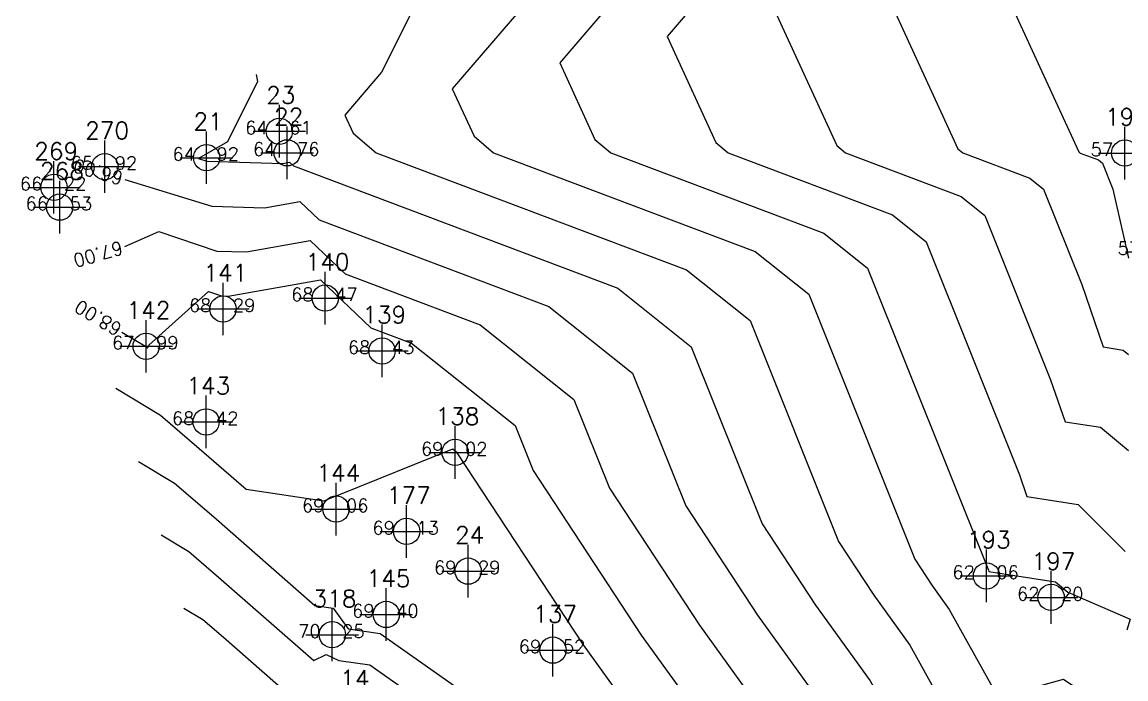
# Model space of a CAD drawing. Header units: millimetres. Extents: x 1412621 to 1412799, y 4931530 to 4931669.
# Drawn here: x 1412621.11 to 1412663.1, y 4931567.73 to 4931592.71 of the extents above; entities that cross this region are included whole.
import ezdxf
from ezdxf.enums import TextEntityAlignment as Align

# ---------------------------------------------------------------- set-up
doc = ezdxf.new("R2010")
doc.units = ezdxf.units.MM
doc.header["$PDMODE"] = 34
doc.header["$PDSIZE"] = 1
for name, color, linetype in [('CIVIL', 50, 'Continuous'), ('CIVIL-DRAW', 80, 'Continuous'), ('CIVIL-NONAME', 130, 'Continuous'), ('CIVIL-TEXT', 240, 'Continuous'), ('CIVIL-Z', 50, 'Continuous'), ('Tcontours0', 7, 'Continuous'), ('Tcontours1', 7, 'Continuous')]:
    doc.layers.add(name, color=color, linetype=linetype)
doc.styles.add('CIVILCADMAIN', font='TXT.SHX')
doc.styles.get("Standard").update_dxf_attribs({"font": 'arial.ttf'})

# ---------------------------------------------------------------- blocks, each defined once
blk = doc.blocks.new('CIVIL-ZZ')
at = {"layer": 'CIVIL-DRAW'}
blk.add_point((0, 0), dxfattribs=at)
at = {"layer": 'CIVIL-NONAME'}
blk.add_attdef('NAME', text='', height=1.8, dxfattribs=at).set_placement((0, 2.1), align=Align.CENTER)
at = {"layer": 'CIVIL-TEXT', "flags": 8}
blk.add_attdef('TEXT', text='', height=2, dxfattribs=at).set_placement((0.2, -3.3), align=Align.CENTER)
at = {"layer": 'CIVIL-Z'}
blk.add_attdef('Z1', text='', height=1.6, dxfattribs=at).set_placement((-0.75, -0.225), align=Align.RIGHT)
blk.add_attdef('Z2', (0.75, -0.225), '', height=1.6, dxfattribs=at)

msp = doc.modelspace()

# ---------------------------------------------------------------- linework, layer by layer
at = {"layer": 'Tcontours0'}
for points in [[(1412661.549, 4931608.266), (1412661.58, 4931608.069), (1412660.309, 4931605.504), (1412649.734, 4931593.161), (1412652.102, 4931588.008), (1412652.432, 4931587.729), (1412656.832, 4931586.069), (1412657.735, 4931585.35), (1412660.234, 4931579.107), (1412660.785, 4931577.509), (1412662.137, 4931577.297), (1412663.195, 4931576.41)], [(1412630.014, 4931590.707), (1412630.056, 4931590.45), (1412628.917, 4931588.153), (1412627.815, 4931587.523), (1412628.14, 4931587.413), (1412631.025, 4931587.33), (1412631.285, 4931587.377), (1412631.427, 4931587.241), (1412643.764, 4931582.589), (1412646.564, 4931580.358), (1412649.257, 4931573.631), (1412651.294, 4931570.535), (1412653.367, 4931567.656), (1412655.958, 4931563), (1412657.147, 4931561.726), (1412658.851, 4931559.015), (1412660.771, 4931559.88), (1412661.987, 4931560.213), (1412662.975, 4931560.496)], [(1412625.532, 4931575.997), (1412626.908, 4931575.169), (1412628.399, 4931573.888), (1412632.245, 4931570.523), (1412632.936, 4931570.42), (1412633.513, 4931569.638), (1412634.725, 4931569.463), (1412639.699, 4931565.96)]]:
    msp.add_lwpolyline(points, dxfattribs=at)
at = {"layer": 'Tcontours1'}
for points in [[(1412663.317, 4931605.244), (1412653.821, 4931594.16), (1412656.703, 4931587.889), (1412656.894, 4931587.728), (1412659.445, 4931586.765), (1412659.969, 4931586.348), (1412661.418, 4931582.728), (1412662.237, 4931580.355), (1412662.993, 4931580.236), (1412663.195, 4931580.067)], [(1412655.242, 4931604.754), (1412655.275, 4931604.545), (1412653.928, 4931601.827), (1412645.647, 4931592.161), (1412647.502, 4931588.126), (1412647.969, 4931587.73), (1412654.218, 4931585.373), (1412655.5, 4931584.351), (1412659.05, 4931575.486), (1412659.334, 4931574.663), (1412661.281, 4931574.357), (1412663.071, 4931572.569)], [(1412648.935, 4931601.243), (1412648.97, 4931601.021), (1412647.547, 4931598.15), (1412641.56, 4931591.162), (1412642.901, 4931588.245), (1412643.507, 4931587.731), (1412651.604, 4931584.677), (1412653.266, 4931583.353), (1412657.866, 4931571.864), (1412657.882, 4931571.818), (1412660.425, 4931571.418), (1412660.883, 4931571.034), (1412663.258, 4931569.998), (1412663.131, 4931569.578)], [(1412663.317, 4931601.472), (1412657.909, 4931595.159), (1412661.304, 4931587.771), (1412661.356, 4931587.726), (1412662.059, 4931587.462), (1412662.203, 4931587.347), (1412662.602, 4931586.35), (1412663.195, 4931583.723)], [(1412636.321, 4931594.219), (1412636.36, 4931593.974), (1412634.785, 4931590.797), (1412633.386, 4931589.164), (1412633.699, 4931588.482), (1412634.582, 4931587.733), (1412646.377, 4931583.285), (1412648.798, 4931581.356), (1412652.161, 4931572.956), (1412653.505, 4931570.913), (1412654.873, 4931569.014), (1412658.029, 4931563.343), (1412658.137, 4931563.227), (1412658.292, 4931562.98), (1412658.466, 4931563.059), (1412661.325, 4931563.843), (1412661.439, 4931563.846), (1412663.09, 4931562.897)], [(1412622.989, 4931587.29), (1412622.989, 4931587.29)], [(1412625.011, 4931586.721), (1412628.326, 4931585.706), (1412630.334, 4931585.648), (1412631.675, 4931585.888), (1412632.41, 4931585.189), (1412641.15, 4931581.893), (1412644.329, 4931579.359), (1412646.353, 4931574.306), (1412649.083, 4931570.157), (1412651.861, 4931566.299), (1412653.888, 4931562.657), (1412656.157, 4931560.226), (1412658.439, 4931556.594), (1412658.412, 4931555.99), (1412658.936, 4931555.259), (1412659.951, 4931555.23), (1412662.12, 4931556.222), (1412662.968, 4931556.196)], [(1412625.009, 4931584.167), (1412626.304, 4931584.742), (1412628.511, 4931583.999), (1412629.643, 4931583.967), (1412632.066, 4931584.399), (1412633.393, 4931583.137), (1412638.536, 4931581.197), (1412642.095, 4931578.361), (1412643.448, 4931574.981), (1412646.872, 4931569.778), (1412650.355, 4931564.942), (1412651.818, 4931562.314), (1412655.166, 4931558.725), (1412656.571, 4931556.49), (1412656.476, 4931554.378), (1412658.311, 4931551.817), (1412659.797, 4931551.775), (1412660.629, 4931550.821), (1412660.889, 4931549.521), (1412661.706, 4931549.239), (1412661.71, 4931549.073), (1412661.756, 4931548.977), (1412662.979, 4931548.683)], [(1412622.991, 4931583.588), (1412622.991, 4931583.588)], [(1412624.9, 4931580.913), (1412625.833, 4931580.351), (1412625.881, 4931580.31), (1412625.925, 4931580.424), (1412628.201, 4931582.459), (1412628.697, 4931582.292), (1412628.951, 4931582.285), (1412632.456, 4931582.91), (1412634.376, 4931581.084), (1412635.923, 4931580.501), (1412639.861, 4931577.362), (1412640.544, 4931575.656), (1412644.661, 4931569.4), (1412648.849, 4931563.584)], [(1412623.1, 4931581.996), (1412623.1, 4931581.996)], [(1412624.669, 4931578.785), (1412626.371, 4931577.76), (1412628.214, 4931576.176), (1412629.626, 4931574.941), (1412632.588, 4931574.499), (1412633.218, 4931574.761), (1412637.488, 4931576.475), (1412637.627, 4931576.364), (1412637.64, 4931576.331), (1412642.45, 4931569.022), (1412647.344, 4931562.227), (1412647.677, 4931561.628), (1412650.702, 4931558.385), (1412651.462, 4931555.87), (1412651.081, 4931553.353), (1412653.244, 4931551.642), (1412654.821, 4931550.601), (1412658.101, 4931549.854), (1412660.745, 4931548.939), (1412660.815, 4931546.224), (1412661.567, 4931544.658), (1412662.979, 4931544.318)], [(1412626.396, 4931573.21), (1412627.446, 4931572.578), (1412628.583, 4931571.601), (1412632.203, 4931568.434), (1412632.677, 4931568.658), (1412633.162, 4931568.436), (1412634.333, 4931568.268), (1412637.386, 4931566.117)], [(1412627.259, 4931570.423), (1412627.984, 4931569.987), (1412628.768, 4931569.313), (1412631.264, 4931567.129)]]:
    msp.add_lwpolyline(points, dxfattribs=at)
at = {"layer": 'Tcontours1', "elevation": 63}
msp.add_lwpolyline([(1412642.628, 4931597.731), (1412642.665, 4931597.497), (1412641.166, 4931594.474), (1412637.473, 4931590.163), (1412638.3, 4931588.363), (1412639.045, 4931587.732), (1412648.991, 4931583.981), (1412651.032, 4931582.354), (1412655.065, 4931572.281), (1412655.717, 4931571.291), (1412656.379, 4931570.371), (1412658.02, 4931567.422), (1412659.304, 4931567.323), (1412660.728, 4931567.718), (1412663.131, 4931566.09)], dxfattribs=at)

# ---------------------------------------------------------------- block references
at = {"layer": 'CIVIL'}
ref = msp.add_blockref('CIVIL-ZZ', (1412630.893, 4931588.554, 64.61), dxfattribs=dict(at, xscale=0.5, yscale=0.5))
ref.add_attrib('Z2', '61', (1412631.268, 4931588.441, 64.61), dxfattribs={"layer": 'CIVIL-Z', "height": 0.5, "style": 'CIVILCADMAIN'})
ref.add_attrib('Z1', '64', (1412629.593, 4931588.441, 64.61), dxfattribs={"layer": 'CIVIL-Z', "height": 0.5, "style": 'CIVILCADMAIN'})
ref.add_attrib('NAME', '23', (1412630.393, 4931589.604, 64.61), dxfattribs={"layer": 'CIVIL-NONAME', "height": 0.65, "style": 'CIVILCADMAIN'})
ref = msp.add_blockref('CIVIL-ZZ', (1412631.191, 4931587.734, 64.76), dxfattribs=dict(at, xscale=0.5, yscale=0.5))
ref.add_attrib('Z2', '76', (1412631.566, 4931587.622, 64.76), dxfattribs={"layer": 'CIVIL-Z', "height": 0.5, "style": 'CIVILCADMAIN'})
ref.add_attrib('Z1', '64', (1412629.891, 4931587.622, 64.76), dxfattribs={"layer": 'CIVIL-Z', "height": 0.5, "style": 'CIVILCADMAIN'})
ref.add_attrib('NAME', '22', (1412630.691, 4931588.784, 64.76), dxfattribs={"layer": 'CIVIL-NONAME', "height": 0.65, "style": 'CIVILCADMAIN'})
ref = msp.add_blockref('CIVIL-ZZ', (1412663.052, 4931587.726, 57.62), dxfattribs=dict(at, xscale=0.5, yscale=0.5))
ref.add_attrib('Z2', '62', (1412663.427, 4931587.613, 57.62), dxfattribs={"layer": 'CIVIL-Z', "height": 0.5, "style": 'CIVILCADMAIN'})
ref.add_attrib('Z1', '57', (1412661.752, 4931587.613, 57.62), dxfattribs={"layer": 'CIVIL-Z', "height": 0.5, "style": 'CIVILCADMAIN'})
ref.add_attrib('NAME', '198', (1412662.302, 4931588.776, 57.62), dxfattribs={"layer": 'CIVIL-NONAME', "height": 0.65, "style": 'CIVILCADMAIN'})
ref = msp.add_blockref('CIVIL-ZZ', (1412628.125, 4931587.55, 64.92), dxfattribs=dict(at, xscale=0.5, yscale=0.5))
ref.add_attrib('Z2', '92', (1412628.5, 4931587.438, 64.92), dxfattribs={"layer": 'CIVIL-Z', "height": 0.5, "style": 'CIVILCADMAIN'})
ref.add_attrib('Z1', '64', (1412626.825, 4931587.438, 64.92), dxfattribs={"layer": 'CIVIL-Z', "height": 0.5, "style": 'CIVILCADMAIN'})
ref.add_attrib('NAME', '21', (1412627.625, 4931588.6, 64.92), dxfattribs={"layer": 'CIVIL-NONAME', "height": 0.65, "style": 'CIVILCADMAIN'})
ref = msp.add_blockref('CIVIL-ZZ', (1412624.255, 4931587.208, 65.92), dxfattribs=dict(at, xscale=0.5, yscale=0.5))
ref.add_attrib('Z2', '92', (1412624.63, 4931587.095, 65.92), dxfattribs={"layer": 'CIVIL-Z', "height": 0.5, "style": 'CIVILCADMAIN'})
ref.add_attrib('Z1', '65', (1412622.955, 4931587.095, 65.92), dxfattribs={"layer": 'CIVIL-Z', "height": 0.5, "style": 'CIVILCADMAIN'})
ref.add_attrib('NAME', '270', (1412623.505, 4931588.258, 65.92), dxfattribs={"layer": 'CIVIL-NONAME', "height": 0.65, "style": 'CIVILCADMAIN'})
ref = msp.add_blockref('CIVIL-ZZ', (1412622.32, 4931586.422, 66.22), dxfattribs=dict(at, xscale=0.5, yscale=0.5))
ref.add_attrib('Z2', '22', (1412622.695, 4931586.31, 66.22), dxfattribs={"layer": 'CIVIL-Z', "height": 0.5, "style": 'CIVILCADMAIN'})
ref.add_attrib('Z1', '66', (1412621.02, 4931586.31, 66.22), dxfattribs={"layer": 'CIVIL-Z', "height": 0.5, "style": 'CIVILCADMAIN'})
ref.add_attrib('NAME', '269', (1412621.57, 4931587.472, 66.22), dxfattribs={"layer": 'CIVIL-NONAME', "height": 0.65, "style": 'CIVILCADMAIN'})
ref = msp.add_blockref('CIVIL-ZZ', (1412622.536, 4931585.669, 66.53), dxfattribs=dict(at, xscale=0.5, yscale=0.5))
ref.add_attrib('Z2', '53', (1412622.911, 4931585.556, 66.53), dxfattribs={"layer": 'CIVIL-Z', "height": 0.5, "style": 'CIVILCADMAIN'})
ref.add_attrib('Z1', '66', (1412621.236, 4931585.556, 66.53), dxfattribs={"layer": 'CIVIL-Z', "height": 0.5, "style": 'CIVILCADMAIN'})
ref.add_attrib('NAME', '268', (1412621.786, 4931586.719, 66.53), dxfattribs={"layer": 'CIVIL-NONAME', "height": 0.65, "style": 'CIVILCADMAIN'})
ref = msp.add_blockref('CIVIL-ZZ', (1412664.08, 4931583.969, 57.73), dxfattribs=dict(at, xscale=0.5, yscale=0.5))
ref.add_attrib('Z2', '73', (1412664.455, 4931583.856, 57.73), dxfattribs={"layer": 'CIVIL-Z', "height": 0.5, "style": 'CIVILCADMAIN'})
ref.add_attrib('Z1', '57', (1412662.78, 4931583.856, 57.73), dxfattribs={"layer": 'CIVIL-Z', "height": 0.5, "style": 'CIVILCADMAIN'})
ref.add_attrib('NAME', '199', (1412663.33, 4931585.019, 57.73), dxfattribs={"layer": 'CIVIL-NONAME', "height": 0.65, "style": 'CIVILCADMAIN'})
ref = msp.add_blockref('CIVIL-ZZ', (1412632.64, 4931582.21, 68.47), dxfattribs=dict(at, xscale=0.5, yscale=0.5))
ref.add_attrib('Z2', '47', (1412633.015, 4931582.098, 68.47), dxfattribs={"layer": 'CIVIL-Z', "height": 0.5, "style": 'CIVILCADMAIN'})
ref.add_attrib('Z1', '68', (1412631.34, 4931582.098, 68.47), dxfattribs={"layer": 'CIVIL-Z', "height": 0.5, "style": 'CIVILCADMAIN'})
ref.add_attrib('NAME', '140', (1412631.89, 4931583.26, 68.47), dxfattribs={"layer": 'CIVIL-NONAME', "height": 0.65, "style": 'CIVILCADMAIN'})
ref = msp.add_blockref('CIVIL-ZZ', (1412628.751, 4931581.797, 68.29), dxfattribs=dict(at, xscale=0.5, yscale=0.5))
ref.add_attrib('Z2', '29', (1412629.126, 4931581.685, 68.29), dxfattribs={"layer": 'CIVIL-Z', "height": 0.5, "style": 'CIVILCADMAIN'})
ref.add_attrib('Z1', '68', (1412627.451, 4931581.685, 68.29), dxfattribs={"layer": 'CIVIL-Z', "height": 0.5, "style": 'CIVILCADMAIN'})
ref.add_attrib('NAME', '141', (1412628.001, 4931582.847, 68.29), dxfattribs={"layer": 'CIVIL-NONAME', "height": 0.65, "style": 'CIVILCADMAIN'})
ref = msp.add_blockref('CIVIL-ZZ', (1412625.828, 4931580.377, 67.99), dxfattribs=dict(at, xscale=0.5, yscale=0.5))
ref.add_attrib('Z2', '99', (1412626.203, 4931580.264, 67.99), dxfattribs={"layer": 'CIVIL-Z', "height": 0.5, "style": 'CIVILCADMAIN'})
ref.add_attrib('Z1', '67', (1412624.528, 4931580.264, 67.99), dxfattribs={"layer": 'CIVIL-Z', "height": 0.5, "style": 'CIVILCADMAIN'})
ref.add_attrib('NAME', '142', (1412625.078, 4931581.427, 67.99), dxfattribs={"layer": 'CIVIL-NONAME', "height": 0.65, "style": 'CIVILCADMAIN'})
ref = msp.add_blockref('CIVIL-ZZ', (1412634.799, 4931580.202, 68.43), dxfattribs=dict(at, xscale=0.5, yscale=0.5))
ref.add_attrib('Z2', '43', (1412635.174, 4931580.089, 68.43), dxfattribs={"layer": 'CIVIL-Z', "height": 0.5, "style": 'CIVILCADMAIN'})
ref.add_attrib('Z1', '68', (1412633.499, 4931580.089, 68.43), dxfattribs={"layer": 'CIVIL-Z', "height": 0.5, "style": 'CIVILCADMAIN'})
ref.add_attrib('NAME', '139', (1412634.049, 4931581.252, 68.43), dxfattribs={"layer": 'CIVIL-NONAME', "height": 0.65, "style": 'CIVILCADMAIN'})
ref = msp.add_blockref('CIVIL-ZZ', (1412628.107, 4931577.503, 68.42), dxfattribs=dict(at, xscale=0.5, yscale=0.5))
ref.add_attrib('Z2', '42', (1412628.482, 4931577.39, 68.42), dxfattribs={"layer": 'CIVIL-Z', "height": 0.5, "style": 'CIVILCADMAIN'})
ref.add_attrib('Z1', '68', (1412626.807, 4931577.39, 68.42), dxfattribs={"layer": 'CIVIL-Z', "height": 0.5, "style": 'CIVILCADMAIN'})
ref.add_attrib('NAME', '143', (1412627.357, 4931578.553, 68.42), dxfattribs={"layer": 'CIVIL-NONAME', "height": 0.65, "style": 'CIVILCADMAIN'})
ref = msp.add_blockref('CIVIL-ZZ', (1412637.582, 4931576.344, 69.02), dxfattribs=dict(at, xscale=0.5, yscale=0.5))
ref.add_attrib('Z2', '02', (1412637.957, 4931576.231, 69.02), dxfattribs={"layer": 'CIVIL-Z', "height": 0.5, "style": 'CIVILCADMAIN'})
ref.add_attrib('Z1', '69', (1412636.282, 4931576.231, 69.02), dxfattribs={"layer": 'CIVIL-Z', "height": 0.5, "style": 'CIVILCADMAIN'})
ref.add_attrib('NAME', '138', (1412636.832, 4931577.394, 69.02), dxfattribs={"layer": 'CIVIL-NONAME', "height": 0.65, "style": 'CIVILCADMAIN'})
ref = msp.add_blockref('CIVIL-ZZ', (1412633.052, 4931574.188, 69.06), dxfattribs=dict(at, xscale=0.5, yscale=0.5))
ref.add_attrib('Z2', '06', (1412633.427, 4931574.076, 69.06), dxfattribs={"layer": 'CIVIL-Z', "height": 0.5, "style": 'CIVILCADMAIN'})
ref.add_attrib('Z1', '69', (1412631.752, 4931574.076, 69.06), dxfattribs={"layer": 'CIVIL-Z', "height": 0.5, "style": 'CIVILCADMAIN'})
ref.add_attrib('NAME', '144', (1412632.302, 4931575.238, 69.06), dxfattribs={"layer": 'CIVIL-NONAME', "height": 0.65, "style": 'CIVILCADMAIN'})
ref = msp.add_blockref('CIVIL-ZZ', (1412635.733, 4931573.339, 69.13), dxfattribs=dict(at, xscale=0.5, yscale=0.5))
ref.add_attrib('Z2', '13', (1412636.108, 4931573.226, 69.13), dxfattribs={"layer": 'CIVIL-Z', "height": 0.5, "style": 'CIVILCADMAIN'})
ref.add_attrib('Z1', '69', (1412634.433, 4931573.226, 69.13), dxfattribs={"layer": 'CIVIL-Z', "height": 0.5, "style": 'CIVILCADMAIN'})
ref.add_attrib('NAME', '177', (1412634.983, 4931574.389, 69.13), dxfattribs={"layer": 'CIVIL-NONAME', "height": 0.65, "style": 'CIVILCADMAIN'})
ref = msp.add_blockref('CIVIL-ZZ', (1412638.076, 4931571.828, 69.29), dxfattribs=dict(at, xscale=0.5, yscale=0.5))
ref.add_attrib('Z2', '29', (1412638.451, 4931571.715, 69.29), dxfattribs={"layer": 'CIVIL-Z', "height": 0.5, "style": 'CIVILCADMAIN'})
ref.add_attrib('Z1', '69', (1412636.776, 4931571.715, 69.29), dxfattribs={"layer": 'CIVIL-Z', "height": 0.5, "style": 'CIVILCADMAIN'})
ref.add_attrib('NAME', '24', (1412637.576, 4931572.878, 69.29), dxfattribs={"layer": 'CIVIL-NONAME', "height": 0.65, "style": 'CIVILCADMAIN'})
ref = msp.add_blockref('CIVIL-ZZ', (1412657.795, 4931571.647, 62.06), dxfattribs=dict(at, xscale=0.5, yscale=0.5))
ref.add_attrib('Z2', '06', (1412658.17, 4931571.535, 62.06), dxfattribs={"layer": 'CIVIL-Z', "height": 0.5, "style": 'CIVILCADMAIN'})
ref.add_attrib('Z1', '62', (1412656.495, 4931571.535, 62.06), dxfattribs={"layer": 'CIVIL-Z', "height": 0.5, "style": 'CIVILCADMAIN'})
ref.add_attrib('NAME', '193', (1412657.045, 4931572.697, 62.06), dxfattribs={"layer": 'CIVIL-NONAME', "height": 0.65, "style": 'CIVILCADMAIN'})
ref = msp.add_blockref('CIVIL-ZZ', (1412660.254, 4931570.83, 62.2), dxfattribs=dict(at, xscale=0.5, yscale=0.5))
ref.add_attrib('Z2', '20', (1412660.629, 4931570.718, 62.2), dxfattribs={"layer": 'CIVIL-Z', "height": 0.5, "style": 'CIVILCADMAIN'})
ref.add_attrib('Z1', '62', (1412658.954, 4931570.718, 62.2), dxfattribs={"layer": 'CIVIL-Z', "height": 0.5, "style": 'CIVILCADMAIN'})
ref.add_attrib('NAME', '197', (1412659.504, 4931571.88, 62.2), dxfattribs={"layer": 'CIVIL-NONAME', "height": 0.65, "style": 'CIVILCADMAIN'})
ref = msp.add_blockref('CIVIL-ZZ', (1412634.96, 4931570.181, 69.4), dxfattribs=dict(at, xscale=0.5, yscale=0.5))
ref.add_attrib('Z2', '40', (1412635.335, 4931570.069, 69.4), dxfattribs={"layer": 'CIVIL-Z', "height": 0.5, "style": 'CIVILCADMAIN'})
ref.add_attrib('Z1', '69', (1412633.66, 4931570.069, 69.4), dxfattribs={"layer": 'CIVIL-Z', "height": 0.5, "style": 'CIVILCADMAIN'})
ref.add_attrib('NAME', '145', (1412634.21, 4931571.231, 69.4), dxfattribs={"layer": 'CIVIL-NONAME', "height": 0.65, "style": 'CIVILCADMAIN'})
ref = msp.add_blockref('CIVIL-ZZ', (1412632.905, 4931569.41, 70.252), dxfattribs=dict(at, xscale=0.5, yscale=0.5))
ref.add_attrib('Z2', '25', (1412633.28, 4931569.298, 70.252), dxfattribs={"layer": 'CIVIL-Z', "height": 0.5, "style": 'CIVILCADMAIN'})
ref.add_attrib('Z1', '70', (1412631.605, 4931569.298, 70.252), dxfattribs={"layer": 'CIVIL-Z', "height": 0.5, "style": 'CIVILCADMAIN'})
ref.add_attrib('NAME', '318', (1412632.155, 4931570.46, 70.252), dxfattribs={"layer": 'CIVIL-NONAME', "height": 0.65, "style": 'CIVILCADMAIN'})
ref = msp.add_blockref('CIVIL-ZZ', (1412641.3, 4931568.825, 69.52), dxfattribs=dict(at, xscale=0.5, yscale=0.5))
ref.add_attrib('Z2', '52', (1412641.675, 4931568.713, 69.52), dxfattribs={"layer": 'CIVIL-Z', "height": 0.5, "style": 'CIVILCADMAIN'})
ref.add_attrib('Z1', '69', (1412640, 4931568.713, 69.52), dxfattribs={"layer": 'CIVIL-Z', "height": 0.5, "style": 'CIVILCADMAIN'})
ref.add_attrib('NAME', '137', (1412640.55, 4931569.875, 69.52), dxfattribs={"layer": 'CIVIL-NONAME', "height": 0.65, "style": 'CIVILCADMAIN'})
ref = msp.add_blockref('CIVIL-ZZ', (1412633.709, 4931566.366, 72.59), dxfattribs=dict(at, xscale=0.5, yscale=0.5))
ref.add_attrib('Z2', '59', (1412634.084, 4931566.253, 72.59), dxfattribs={"layer": 'CIVIL-Z', "height": 0.5, "style": 'CIVILCADMAIN'})
ref.add_attrib('Z1', '72', (1412632.409, 4931566.253, 72.59), dxfattribs={"layer": 'CIVIL-Z', "height": 0.5, "style": 'CIVILCADMAIN'})
ref.add_attrib('NAME', '14', (1412633.209, 4931567.416, 72.59), dxfattribs={"layer": 'CIVIL-NONAME', "height": 0.65, "style": 'CIVILCADMAIN'})

# ---------------------------------------------------------------- texts
at = {"layer": 'Tcontours1', "style": 'CIVILCADMAIN'}
for s, rotation, p in [('66.00', 164.267, (1412624, 4931587.005, 66)), ('67.00', 196.0058, (1412624, 4931583.878, 67)), ('68.00', 148.9547, (1412624, 4931581.455, 68))]:
    msp.add_text(s, height=0.5, rotation=rotation, dxfattribs=at).set_placement(p, align=Align.MIDDLE_CENTER)

doc.saveas('drawing.dxf')
